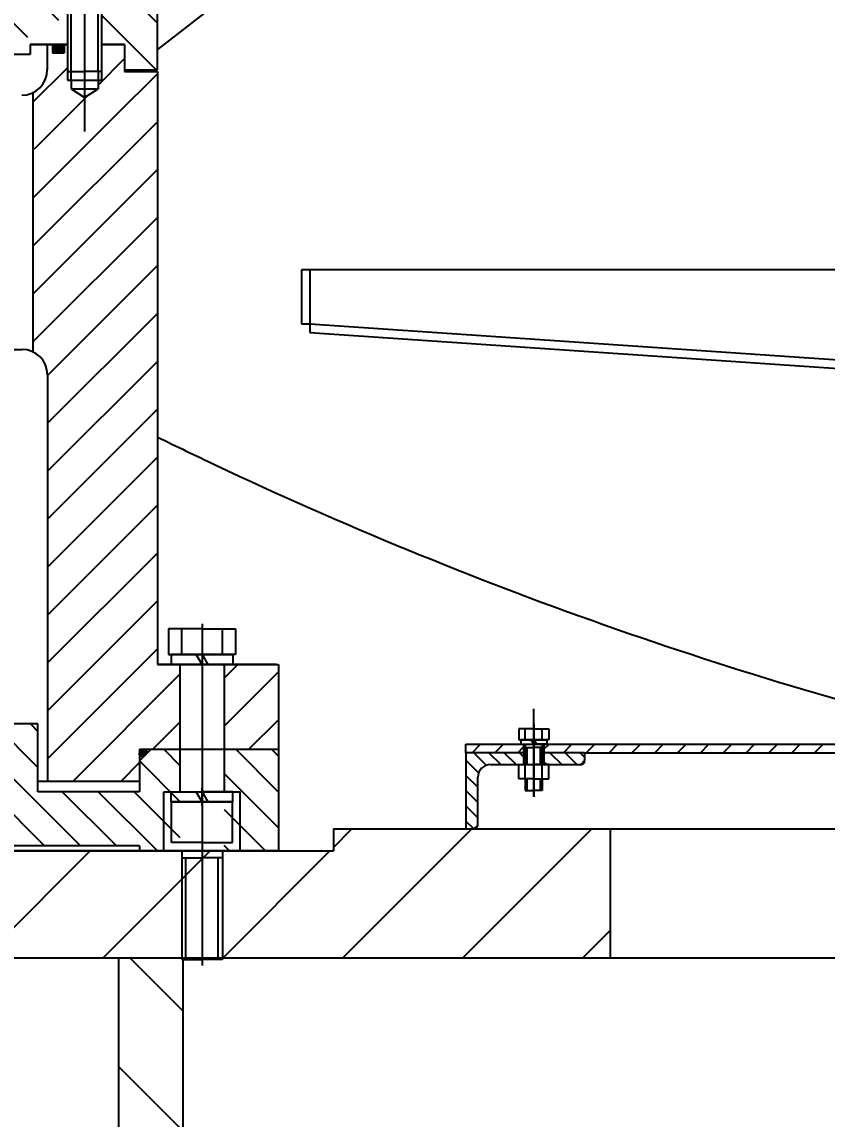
# Model space of a CAD drawing. Header units: millimetres. Extents: x 0 to 42000, y 0 to 29700.
# Drawn here: x 14121 to 14596, y 11595 to 12243 of the extents above; entities that cross this region are included whole.
import ezdxf

# ---------------------------------------------------------------- set-up
doc = ezdxf.new("R2010")
doc.units = ezdxf.units.MM
doc.header["$LTSCALE"] = 1000
doc.linetypes.add('F', pattern=[0.75, 0.5, -0.25])
doc.linetypes.add('G', pattern=[2, 1.25, -0.25, 0.25, -0.25])
for name, color, linetype in [('01', 7, 'Continuous'), ('02', 1, 'Continuous'), ('04', 2, 'F'), ('05', 142, 'G'), ('08', 1, 'Continuous'), ('11', 3, 'Continuous')]:
    doc.layers.add(name, color=color, linetype=linetype)
doc.styles.get("Standard").update_dxf_attribs({"font": 'isocp', "width": 0.707, "bigfont": 'intecad.shx'})
doc.dimstyles.new('INTE', dxfattribs={"dimscale": 100, "dimtxt": 3.5, "dimasz": 3, "dimexe": 3, "dimexo": 0, "dimgap": 1, "dimtad": 1, "dimdec": 0, "dimdsep": 46, "dimtxsty": 'Standard', "dimcen": 0, "dimclrd": 1, "dimclre": 1, "dimclrt": 3, "dimaunit": 1, "dimadec": 0, "dimazin": 0, "dimtfac": 1, "dimtdec": 0, "dimtmove": 0, "dimatfit": 0, "dimfxl": 1, "dimarcsym": 0})
pattern_1 = [(135, (4611.8624, 3383.9626), (-4.490128, -4.490128), [])]

# ---------------------------------------------------------------- blocks, each defined once
blk = doc.blocks.new('*U584')
at = {"layer": '01'}
for p, q in [((-8.4, 0), (-8.4, 8.89)), ((-8.4, 8.89), (0, 8.89)), ((0, 8.89), (0, 0)), ((-8.4, 5), (0, 5)), ((0, -8.89), (0, 0)), ((-8.4, 0), (-8.4, -8.89)), ((-8.4, -5), (0, -5)), ((-8.4, -8.89), (0, -8.89))]:
    blk.add_line(p, q, dxfattribs=at)
at = {"layer": '05'}
blk.add_line((-9.45, 0), (1.05, 0), dxfattribs=at)
blk = doc.blocks.new('*U585')
at = {"layer": '01'}
for p, q in [((-7.7, 2.6), (-7.7, 0)), ((0, 2.6), (-7.7, 2.6)), ((-7.7, 0), (0, 0)), ((0, 0), (-1.5, 2.6)), ((0, 2.6), (1.5, 0)), ((0, 2.6), (7.7, 2.6)), ((7.7, 0), (0, 0)), ((7.7, 2.6), (7.7, 0))]:
    blk.add_line(p, q, dxfattribs=at)
at = {"layer": '05'}
blk.add_line((0, 4.7), (0, -2.1), dxfattribs=at)
blk = doc.blocks.new('*U596')
at = {"layer": '01'}
for p, q in [((-18.25, 6), (-18.25, 0)), ((0, 6), (-18.25, 6)), ((-18.25, 0), (0, 0)), ((0, 0), (-3.46, 6)), ((0, 6), (3.46, 0)), ((0, 6), (18.25, 6)), ((18.25, 0), (0, 0)), ((18.25, 6), (18.25, 0))]:
    blk.add_line(p, q, dxfattribs=at)
at = {"layer": '05'}
blk.add_line((0, 8.1), (0, -2.1), dxfattribs=at)
blk = doc.blocks.new('01001')
at = {"layer": '02'}
h = blk.add_hatch(dxfattribs=at)
h.set_pattern_fill('_USER', color=256, scale=20, angle=135, style=0, pattern_type=0)
h.set_pattern_definition([(135, (4698.081, -712.992), (-14.142136, -14.142136), [])])
h.paths.add_polyline_path([(10374.86, 3153.46), (10337.35, 3153.46), (10337.35, 3147.46), (10333.35, 3147.46, -0.043716), (10332.86, 3147.46), (10329.35, 3147.46), (10329.35, 3153.46), (10321.84, 3153.46), (10321.84, 3163.46), (9914.07, 3163.46), (9914.07, 3121.45), (9899.07, 3121.45), (9899.07, 3088.46), (10332.96, 3088.46), (10374.86, 3111.34)])
h.paths.add_polyline_path([(10427.86, 3140.29), (10394.86, 3122.27), (10394.86, 3094.46), (10408.49, 3094.46), (10408.49, 3079.46), (10427.86, 3079.46)])
h.paths.add_polyline_path([(10427.86, 3140.29), (10427.86, 3153.46), (10394.86, 3153.46), (10394.86, 3122.27)])
h.paths.add_polyline_path([(9576.65, 3121.45), (9561.65, 3121.45), (9561.65, 3163.46), (9272.72, 3163.46), (9272.72, 3103.78), (9252.97, 3103.78), (9252.97, 3088.46), (9576.65, 3088.46)])
h.paths.add_polyline_path([(10109.95, 3063.93), (10109.95, 3110.57), (10145.95, 3110.57), (10145.95, 3063.93)], flags=9)
h.paths.add_polyline_path([(9958.58, 3077.58), (9958.58, 3108.25), (9994.58, 3108.25), (9994.58, 3077.58)], flags=9)
h.paths.add_polyline_path([(10175.45, 3132.36), (10190.62, 3132.36), (10190.62, 3152.05), (10175.45, 3152.05)], flags=24)
h.paths.add_polyline_path([(10324.06, 3141.09), (10339.23, 3141.09), (10339.23, 3160.78), (10324.06, 3160.78)], flags=24)
h = blk.add_hatch(dxfattribs=at)
h.set_pattern_fill('_USER', color=256, scale=20, angle=45, style=0, pattern_type=0)
h.set_pattern_definition([(45, (4698.081, -712.992), (-14.142136, 14.142136), [])])
h.paths.add_polyline_path([(9121.29, 3051.11), (9067.7, 3079.46), (9067.24, 3079.46), (9067.24, 3078.46), (9047.86, 3078.46), (9047.86, 2855.91), (9112.74, 2839.04), (9112.74, 2899.46, -0.289261), (9121.29, 2913)])
h.paths.add_polyline_path([(9112.86, 3094.46), (9090.86, 3094.46), (9090.86, 3067.2), (9121.29, 3051.11), (9121.29, 3065.98, -0.286757), (9112.86, 3079.46)])
h.paths.add_polyline_path([(9090.86, 3094.46), (9078.62, 3094.46), (9078.62, 3090.46), (9071.62, 3090.46), (9071.62, 3094.46), (9067.24, 3094.46), (9067.24, 3079.7), (9090.86, 3067.2)])
h.paths.add_polyline_path([(9112.74, 2839.04), (9047.86, 2855.91), (9047.86, 2728.46), (9034.58, 2728.46), (9034.58, 2678.46), (9058.49, 2678.46), (9058.49, 2659.46), (9112.74, 2659.46)])
h.paths.add_polyline_path([(9008.58, 2728.46), (8976.51, 2728.46), (8976.51, 2678.46), (9008.58, 2678.46)])
h.paths.add_polyline_path([(10427.86, 3062.31), (10354.44, 3033.35), (10354.44, 2951.09), (10427.86, 2943.08)])
h.paths.add_polyline_path([(10384.86, 3063.19), (10376.86, 3068.21), (10376.86, 3073.37), (10374.86, 3073.37), (10374.86, 3094.46), (10372.86, 3094.46), (10372.86, 3089.46), (10365.86, 3089.46), (10365.86, 3094.46), (10362.86, 3094.46), (10362.86, 3079.46, -0.286757), (10354.44, 3065.98), (10354.44, 3033.35), (10384.86, 3045.35)])
h.paths.add_polyline_path([(10427.86, 3078.46), (10408.49, 3078.46), (10408.49, 3094.46), (10394.86, 3094.46), (10394.86, 3073.37), (10392.86, 3073.37), (10392.86, 3068.21), (10384.86, 3063.19), (10384.86, 3045.35), (10427.86, 3062.31)])
h.paths.add_polyline_path([(10427.86, 2943.08), (10354.44, 2951.09), (10354.44, 2913, -0.289261), (10362.99, 2899.46), (10362.99, 2812.42), (10427.86, 2805.67)])
h.paths.add_polyline_path([(10427.86, 2805.67), (10362.99, 2812.42), (10362.99, 2685.88), (10417.31, 2674.48), (10417.31, 2678.46), (10441.14, 2678.46), (10441.14, 2728.46), (10435.89, 2728.46), (10427.86, 2728.46)])
h.paths.add_polyline_path([(10417.31, 2674.48), (10362.99, 2685.88), (10362.99, 2659.46), (10417.31, 2659.46)])
h.paths.add_polyline_path([(10499.21, 2728.46), (10467.14, 2728.46), (10467.14, 2678.46), (10499.21, 2678.46)])
h.paths.add_polyline_path([(10387.41, 2982.29), (10402.58, 2982.29), (10402.58, 3001.98), (10387.41, 3001.98)], flags=24)
h = blk.add_hatch(dxfattribs=at)
h.set_pattern_fill('_USER', color=256, scale=0.1, angle=45, style=0, pattern_type=0)
h.set_pattern_definition([(45, (4698.08127, -712.99153), (-0.0707106781, 0.0707106781), [])])
h.paths.add_polyline_path([(10372.86, 3094.46), (10365.86, 3094.46), (10365.86, 3089.46), (10372.86, 3089.46)])
at = {"layer": '02', "linetype": 'Continuous'}
h = blk.add_hatch(dxfattribs=at)
h.set_pattern_fill('_USER', color=1, scale=15, angle=45, style=0, pattern_type=0)
h.set_pattern_definition([(135, (16917.484, 0), (10.606602, 10.606602), [])])
h.paths.add_polyline_path([(9985.51, 2663.46), (9971.46, 2663.46), (9971.46, 2668.46), (10007.86, 2668.46), (10007.86, 2678.46), (10027.86, 2678.46), (10027.86, 2740.46), (10087.86, 2740.46), (10087.86, 2733.46), (10127.86, 2693.46), (10243.07, 2693.46), (10243.07, 2633.46), (10235.66, 2633.46), (10235.66, 2621.46), (10041.96, 2621.46), (10041.96, 2583.46), (10036.96, 2578.46), (9995.36, 2578.46), (9985.51, 2621.1), (9985.51, 2623.56), (9992.86, 2623.56), (9992.86, 2628.56), (9985.51, 2628.56)])
edge = h.paths.add_edge_path()
edge.add_line((10318.25, 2693.46), (10357.36, 2693.46))
edge.add_line((10357.36, 2693.46), (10357.36, 2653.46))
edge.add_line((10357.36, 2653.46), (10417.24, 2653.46))
edge.add_line((10417.24, 2653.46), (10417.24, 2671.66))
edge.add_line((10417.24, 2671.66), (10420.29, 2674.72))
edge.add_ellipse((10419.44, 2676.33), major_axis=(1.82, 1.69), ratio=0.720737, start_angle=258.94916, end_angle=286.88507)
edge.add_ellipse((10419.44, 2676.33), major_axis=(1.82, 1.69), ratio=0.720737, start_angle=286.88507, end_angle=390.60909, ccw=False)
edge.add_line((10421.14, 2675.56), (10424.04, 2678.46))
edge.add_line((10424.04, 2678.46), (10441.14, 2678.46))
edge.add_line((10441.14, 2678.46), (10441.14, 2618.46))
edge.add_line((10441.14, 2618.46), (10417.24, 2618.46))
edge.add_line((10417.24, 2618.46), (10417.24, 2621.46))
edge.add_line((10417.24, 2621.46), (10325.66, 2621.46))
edge.add_line((10325.66, 2621.46), (10325.66, 2633.46))
edge.add_line((10325.66, 2633.46), (10318.25, 2633.46))
edge.add_line((10318.25, 2633.46), (10318.25, 2693.46))
h.paths.add_polyline_path([(10467.14, 2678.46), (10499.21, 2678.46), (10499.21, 2618.46), (10467.14, 2618.46)])
h.paths.add_polyline_path([(9433.76, 2621.46), (9240.06, 2621.46), (9240.06, 2633.46), (9232.65, 2633.46), (9232.65, 2693.46), (9347.86, 2693.46), (9387.86, 2733.46), (9387.86, 2740.46), (9447.86, 2740.46), (9447.86, 2678.46), (9467.86, 2678.46), (9467.86, 2668.46), (9504.26, 2668.46), (9504.26, 2663.46), (9490.21, 2663.46), (9490.21, 2628.56), (9482.86, 2628.56), (9482.86, 2623.56), (9490.21, 2623.56), (9490.21, 2621.1), (9480.36, 2578.46), (9438.76, 2578.46), (9433.76, 2583.46)])
edge = h.paths.add_edge_path()
edge.add_line((9044.08, 2653.46), (9034.58, 2653.46))
edge.add_line((9034.58, 2653.46), (9034.58, 2678.46))
edge.add_line((9034.58, 2678.46), (9051.61, 2678.46))
edge.add_line((9051.61, 2678.46), (9054.95, 2675.12))
edge.add_ellipse((9056.28, 2676.33), major_axis=(-1.82, 1.69), ratio=0.720737, start_angle=86.63639, end_angle=87.52939)
edge.add_ellipse((9056.28, 2676.33), major_axis=(-1.82, 1.69), ratio=0.720737, start_angle=87.52939, end_angle=200.20653, ccw=False)
edge.add_line((9054.98, 2675.09), (9058.41, 2671.66))
edge.add_line((9058.41, 2671.66), (9058.41, 2659.46))
edge.add_line((9058.41, 2659.46), (9058.41, 2653.46))
edge.add_line((9058.41, 2653.46), (9118.36, 2653.46))
edge.add_line((9118.36, 2653.46), (9118.36, 2693.46))
edge.add_line((9118.36, 2693.46), (9157.47, 2693.46))
edge.add_line((9157.47, 2693.46), (9157.47, 2633.46))
edge.add_line((9157.47, 2633.46), (9150.06, 2633.46))
edge.add_line((9150.06, 2633.46), (9150.06, 2621.46))
edge.add_line((9150.06, 2621.46), (9058.49, 2621.46))
edge.add_line((9058.49, 2621.46), (9058.49, 2618.46))
edge.add_line((9058.49, 2618.46), (9044.08, 2618.46))
edge.add_line((9044.08, 2618.46), (9044.08, 2653.46))
h.paths.add_polyline_path([(8976.51, 2678.46), (9008.58, 2678.46), (9008.58, 2653.46), (9003.33, 2653.46), (8999.08, 2653.46), (8999.08, 2618.46), (8976.51, 2618.46)])
at = {"layer": '11', "linetype": 'Continuous'}
h = blk.add_hatch(dxfattribs=at)
h.set_pattern_fill('ANGLE', color=3, scale=0.1, style=0)
h.set_pattern_definition([(0, (4683.62676, -304.5716), (0, 0.6985), [0.508, -0.1905]), (90, (4683.62676, -304.5716), (-0.6985, 4e-17), [0.508, -0.1905])])
edge = h.paths.add_edge_path()
edge.add_ellipse((10419.44, 2676.33), major_axis=(1.82, 1.69), ratio=0.720737, start_angle=273.36361, end_angle=390.60909)
edge.add_line((10420.39, 2678.46), (10419.87, 2678.46))
edge.add_ellipse((10419.44, 2676.33), major_axis=(1.82, 1.69), ratio=0.720737, start_angle=44.99211, end_angle=132.58831)
edge.add_line((10417.31, 2676.15), (10417.31, 2675.19))
edge.add_ellipse((10419.44, 2676.33), major_axis=(1.82, 1.69), ratio=0.720737, start_angle=159.79347, end_angle=272.47061)
edge.add_line((10420.74, 2675.09), (10420.77, 2675.12))
at = {"layer": '01'}
for p, q in [((10374.86, 3203.46), (10374.86, 3073.37)), ((10394.86, 3203.46), (10394.86, 3073.37)), ((10374.86, 3078.46), (10384.86, 3078.46)), ((10394.86, 3078.46), (10384.86, 3078.46)), ((10392.86, 3078.46), (10392.86, 3068.21)), ((10376.86, 3073.37), (10376.86, 3068.21)), ((10376.86, 3068.21), (10392.86, 3068.21)), ((10376.86, 3068.21), (10384.86, 3063.19)), ((10384.86, 3063.19), (10392.86, 3068.21)), ((10436.14, 2647.46), (10454.14, 2647.46)), ((10436.14, 2623.46), (10436.14, 2647.46)), ((10442.14, 2647.46), (10454.14, 2647.46)), ((10466.14, 2647.46), (10454.14, 2647.46)), ((10472.14, 2647.46), (10454.14, 2647.46)), ((10472.14, 2623.46), (10472.14, 2647.46)), ((10454.14, 2623.46), (10436.14, 2623.46)), ((10454.14, 2623.46), (10472.14, 2623.46))]:
    blk.add_line(p, q, dxfattribs=at)
at = {"layer": '01', "color": 7, "linetype": 'Continuous', "ltscale": 0.8}
for p, q in [((10427.86, 3079.46), (10427.86, 3203.46)), ((10352.86, 3094.46), (10374.86, 3094.46)), ((10352.86, 3094.46), (10352.86, 3088.46)), ((10362.86, 3094.46), (10362.86, 3079.46)), ((10362.86, 3094.46), (10362.86, 3079.46)), ((10365.86, 3094.46), (10365.86, 3090.46)), ((10365.86, 3094.46), (10365.86, 3089.46)), ((10365.86, 3089.46), (10372.86, 3089.46)), ((10372.86, 3094.46), (10372.86, 3090.46)), ((10372.86, 3094.46), (10372.86, 3089.46)), ((10394.86, 3094.46), (10408.49, 3094.46)), ((10408.49, 3094.46), (10408.49, 3078.46)), ((10408.49, 3094.46), (10408.49, 3078.46)), ((10408.49, 3079.46), (10427.86, 3079.46)), ((10427.86, 3078.46), (10408.49, 3078.46)), ((10408.49, 3078.46), (10427.86, 3078.46)), ((10427.86, 3078.46), (10427.86, 2728.46)), ((10427.86, 3078.46), (10427.86, 2728.46)), ((10354.44, 3065.98), (10354.44, 2913)), ((10362.99, 2899.46), (10362.99, 2659.46)), ((10497.86, 2728.46), (10427.86, 2728.46)), ((10427.86, 2728.46), (10499.21, 2728.46)), ((10499.21, 2728.46), (10499.21, 2678.46)), ((10417.31, 2678.46), (10499.21, 2678.46)), ((10417.31, 2671.66), (10424.11, 2678.46)), ((10417.31, 2678.46), (10417.31, 2659.46)), ((10417.31, 2659.46), (10357.36, 2659.46))]:
    blk.add_line(p, q, dxfattribs=at)
at = {"layer": '01', "ltscale": 0.8}
for p, q in [((10352.86, 3088.46), (9809.24, 3088.46)), ((10374.86, 3094.46), (10352.86, 3094.46)), ((10408.49, 3094.46), (10394.86, 3094.46)), ((10199.91, 2914.46), (10347.99, 2914.46))]:
    blk.add_line(p, q, dxfattribs=at)
at = {"layer": '01', "color": 7, "linetype": 'Continuous'}
for p, q in [((10441.14, 2728.46), (10441.14, 2653.46)), ((10467.14, 2728.46), (10467.14, 2653.46)), ((10431.64, 2653.46), (10476.64, 2653.46)), ((10431.64, 2618.46), (10431.64, 2653.46)), ((10476.64, 2618.46), (10476.64, 2653.46)), ((10417.24, 2621.46), (10235.66, 2621.46)), ((10417.24, 2621.46), (10417.24, 2618.46))]:
    blk.add_line(p, q, dxfattribs=at)
at = {"layer": '01', "color": 7, "linetype": 'Continuous', "ltscale": 1.2}
for p, q in [((10499.21, 2728.46), (10499.21, 2618.46)), ((10357.36, 2693.46), (10127.86, 2693.46)), ((10357.36, 2653.46), (10357.36, 2693.46)), ((10417.31, 2678.46), (10417.31, 2653.46)), ((10417.24, 2653.46), (10357.36, 2653.46)), ((10499.21, 2618.46), (10041.96, 2618.46))]:
    blk.add_line(p, q, dxfattribs=at)
at = {"layer": '01', "color": 7, "linetype": 'Continuous', "ltscale": 0.8}
blk.add_arc((10347.86, 3079.46), 15, 270, 0, dxfattribs=at)
at = {"layer": '01', "ltscale": 0.8}
blk.add_arc((10347.99, 2899.46), 15, 0, 90, dxfattribs=at)
at = {"layer": '01'}
blk.add_ellipse((10419.44, 2676.33), major_axis=(1.82, 1.69), ratio=0.720737, dxfattribs=at)
at = {"layer": '02'}
for p, q in [((10376.86, 3073.37), (10376.86, 3130.46)), ((10392.86, 3078.46), (10392.86, 3130.46))]:
    blk.add_line(p, q, dxfattribs=at)
at = {"layer": '02', "color": 1, "linetype": 'Continuous'}
blk.add_line((10374.86, 3073.37), (10394.86, 3073.37), dxfattribs=at)
at = {"layer": '05', "color": 4, "linetype": 'G', "ltscale": 0.8}
blk.add_line((10384.86, 3244.41), (10384.86, 3043.1), dxfattribs=at)
at = {"layer": '05', "color": 4, "linetype": 'G'}
blk.add_line((10454.14, 2747.69), (10454.14, 2589.23), dxfattribs=at)
at = {"layer": '04', "ltscale": 0.8, "rotation": 180}
blk.add_blockref('*U596', (10454.14, 2653.46), dxfattribs=at)
blk = doc.blocks.new('*U590')
at = {"layer": '01'}
for p, q in [((-18.25, 6), (-18.25, 0)), ((0, 6), (-18.25, 6)), ((-18.25, 0), (0, 0)), ((0, 0), (-3.46, 6)), ((0, 6), (3.46, 0)), ((0, 6), (18.25, 6)), ((18.25, 0), (0, 0)), ((18.25, 6), (18.25, 0))]:
    blk.add_line(p, q, dxfattribs=at)
at = {"layer": '05'}
blk.add_line((0, 8.1), (0, -2.1), dxfattribs=at)
blk = doc.blocks.new('*D667')
at = {"layer": '08', "color": 1, "lineweight": -2}
for p, q in [((14727.49, 19784.75), (4430.47, 19784.75)), ((4730.47, 19484.75), (4730.47, 7640.51)), ((14267.01, 7340.51), (4430.47, 7340.51))]:
    blk.add_line(p, q, dxfattribs=at)
at = {"layer": '08', "color": 1}
for points in [[(4680.47, 19484.75), (4780.47, 19484.75), (4730.47, 19784.75)], [(4680.47, 7640.51), (4780.47, 7640.51), (4730.47, 7340.51)]]:
    blk.add_solid(points, dxfattribs=at)
at = {"layer": 'DEFPOINTS', "color": 0}
for p in [(14727.49, 19784.75), (4730.47, 7340.51), (14267.01, 7340.51)]:
    blk.add_point(p, dxfattribs=at)
at = {"layer": '08', "color": 3, "insert": (4455.43, 13562.63), "char_height": 350, "attachment_point": 5, "rotation": 90}
blk.add_mtext('12444', dxfattribs=at)
blk = doc.blocks.new('*D678')
at = {"layer": '08', "color": 1, "lineweight": -2}
for p, q in [((6849.2, 11679.03), (6849.2, 21558.26)), ((16398.8, 20688.38), (16398.8, 21558.26)), ((7149.2, 21258.26), (16098.8, 21258.26))]:
    blk.add_line(p, q, dxfattribs=at)
at = {"layer": '08', "color": 1}
for points in [[(7149.2, 21308.26), (7149.2, 21208.26), (6849.2, 21258.26)], [(16098.8, 21308.26), (16098.8, 21208.26), (16398.8, 21258.26)]]:
    blk.add_solid(points, dxfattribs=at)
at = {"layer": 'DEFPOINTS', "color": 0}
for p in [(16398.8, 21258.26), (16398.8, 20688.38), (6849.2, 11679.03)]:
    blk.add_point(p, dxfattribs=at)
at = {"layer": '08', "color": 3, "insert": (11624, 21533.26), "char_height": 350, "attachment_point": 5}
blk.add_mtext('9550', dxfattribs=at)

msp = doc.modelspace()

# ---------------------------------------------------------------- hatches: boundary and pattern name
at = {"layer": '02', "linetype": 'Continuous'}
h = msp.add_hatch(dxfattribs=at)
h.set_pattern_fill('LINE', color=1, scale=3, angle=45, style=0)
h.set_pattern_definition([(45, (4611.862, 3383.963), (-6.735192, 6.735192), [])])
h.paths.add_polyline_path([(14382.8, 11816.46), (14382.8, 11811.46), (14416.8, 11811.46), (14416.8, 11816.46), (14415.1, 11816.46)])
h.paths.add_polyline_path([(14428.8, 11816.46), (14428.8, 11811.46), (14452.8, 11811.46), (14772.8, 11811.46), (14772.8, 11816.46)])
h = msp.add_hatch(dxfattribs=at)
h.set_pattern_fill('LINE', color=1, scale=2, angle=135, style=0)
h.set_pattern_definition(pattern_1)
h.paths.add_polyline_path([(14397.3, 11804.46), (14416.8, 11804.46), (14416.8, 11811.46), (14382.8, 11811.46), (14382.8, 11766.46), (14387.49, 11766.46), (14389.8, 11768.77), (14389.8, 11796.96, -0.414214)])
h = msp.add_hatch(dxfattribs=at)
h.set_pattern_fill('LINE', color=1, scale=2, angle=135, style=0)
h.set_pattern_definition(pattern_1)
h.paths.add_polyline_path([(14428.8, 11804.46), (14428.8, 11811.46), (14452.8, 11811.46), (14452.8, 11806.77, -0.414214), (14450.49, 11804.46)])
h = msp.add_hatch(dxfattribs=at)
h.set_pattern_fill('_USER', color=1, scale=50, angle=45, style=0, pattern_type=0)
h.set_pattern_definition([(45, (9121.654, 5016.96), (-35.35534, 35.35534), [])])
h.paths.add_polyline_path([(12917.2, 11690.46), (12917.2, 11753.46), (12717.05, 11753.46), (12717.05, 11766.46), (12512.8, 11766.46), (12512.8, 11690.46)])
h.paths.add_polyline_path([(13018.8, 11753.46), (13018.8, 11690.46), (13206.3, 11690.46), (13206.3, 11747.46), (13200.3, 11753.46)])
h.paths.add_polyline_path([(13821.3, 11753.46), (13815.3, 11747.46), (13815.3, 11690.46), (14002.8, 11690.46), (14002.8, 11753.46)])
h.paths.add_polyline_path([(14104.4, 11753.46), (14104.4, 11690.46), (14467.8, 11690.46), (14467.8, 11766.46), (14304.55, 11766.46), (14304.55, 11753.46)])
h.paths.add_polyline_path([(15627.29, 11690.46, -0.02101), (15671.66, 11753.46), (15535.3, 11753.46), (15535.3, 11766.46), (15077.8, 11766.46), (15077.8, 11690.46)])
h.paths.add_polyline_path([(15840.05, 11690.46), (15840.05, 11753.46), (15671.66, 11753.46, 0.02101), (15627.29, 11690.46)])
h.paths.add_polyline_path([(17515.8, 11690.46), (17515.8, 11766.46), (17262.3, 11766.46), (17262.3, 11753.46), (17125.94, 11753.46, -0.02101), (17170.32, 11690.46)])
h.paths.add_polyline_path([(17170.32, 11690.46, 0.02101), (17125.94, 11753.46), (16957.55, 11753.46), (16957.55, 11690.46)])
h.paths.add_polyline_path([(18693.2, 11690.46), (18693.2, 11753.46), (18493.05, 11753.46), (18493.05, 11766.46), (18125.8, 11766.46), (18125.8, 11690.46)])
h.paths.add_polyline_path([(18982.3, 11690.46), (18982.3, 11747.46), (18976.3, 11753.46), (18794.8, 11753.46), (18794.8, 11690.46)])
h.paths.add_polyline_path([(19778.8, 11690.46), (19778.8, 11753.46), (19597.3, 11753.46), (19591.3, 11747.46), (19591.3, 11690.46)])
h.paths.add_polyline_path([(20145.8, 11690.46), (20145.8, 11766.46), (20080.55, 11766.46), (20080.55, 11753.46), (19880.4, 11753.46), (19880.4, 11690.46)])
h = msp.add_hatch(dxfattribs=at)
h.set_pattern_fill('_USER', color=1, scale=50, angle=315, style=0, pattern_type=0)
h.set_pattern_definition([(315, (9137.61, 8322.635), (35.35534, 35.35534), [])])
h.paths.add_polyline_path([(14215.8, 11690.46), (14177.8, 11690.46), (14177.8, 10851.46), (14215.8, 10851.46)])

# ---------------------------------------------------------------- linework, layer by layer
at = {"layer": '01'}
for p, q in [((14518.32, 12473.38), (14200.8, 12226.42)), ((14227.08, 11884.46), (14207.31, 11884.46)), ((14207.31, 11884.46), (14207.31, 11869.46)), ((14215.08, 11869.46), (14215.08, 11884.46)), ((14227.08, 11884.46), (14246.86, 11884.46)), ((14239.08, 11869.46), (14239.08, 11884.46)), ((14246.86, 11884.46), (14246.86, 11869.46)), ((14207.31, 11869.46), (14227.08, 11869.46)), ((14246.86, 11869.46), (14227.08, 11869.46)), ((14422.8, 11825.46), (14413.92, 11825.46)), ((14413.92, 11825.46), (14413.92, 11819.06)), ((14417.8, 11819.06), (14417.8, 11825.46)), ((14422.8, 11825.46), (14431.69, 11825.46)), ((14427.8, 11819.06), (14427.8, 11825.46)), ((14431.69, 11825.46), (14431.69, 11819.06)), ((14382.8, 11811.46), (14382.8, 11816.46)), ((14413.92, 11819.06), (14422.8, 11819.06)), ((14416.8, 11816.46), (14416.8, 11804.46)), ((14417.8, 11816.46), (14417.8, 11804.46)), ((14431.69, 11819.06), (14422.8, 11819.06)), ((14427.8, 11816.46), (14427.8, 11804.46)), ((14428.8, 11816.46), (14428.8, 11804.46)), ((14382.8, 11811.46), (14382.8, 11766.46)), ((14417.8, 11811.46), (14382.8, 11811.46)), ((14417.8, 11814.56), (14422.8, 11814.56)), ((14427.8, 11814.56), (14422.8, 11814.56)), ((14452.8, 11811.46), (14427.8, 11811.46)), ((14452.8, 11811.46), (14772.8, 11811.46)), ((14452.8, 11811.46), (14452.8, 11806.77)), ((14397.3, 11804.46), (14450.49, 11804.46)), ((14450.49, 11804.46), (14452.8, 11806.77)), ((14389.8, 11768.77), (14389.8, 11796.96)), ((14417.8, 11796.06), (14417.8, 11789.06)), ((14427.8, 11796.06), (14427.8, 11789.06)), ((14417.8, 11789.06), (14422.8, 11789.06)), ((14427.8, 11789.06), (14422.8, 11789.06)), ((14304.55, 11766.46), (14304.55, 11753.46)), ((14382.8, 11766.46), (14387.49, 11766.46)), ((14387.49, 11766.46), (14389.8, 11768.77)), ((13669.55, 11753.46), (14304.55, 11753.46)), ((14215.08, 11753.46), (14215.08, 11689.46)), ((14239.08, 11753.46), (14239.08, 11689.46)), ((14215.08, 11749.46), (14227.08, 11749.46)), ((14239.08, 11749.46), (14227.08, 11749.46)), ((13669.55, 11690.46), (15840.05, 11690.46)), ((14177.8, 11690.46), (14177.8, 10851.46)), ((14215.08, 11689.46), (14227.08, 11689.46)), ((14215.8, 11690.46), (14215.8, 10851.46)), ((14239.08, 11689.46), (14227.08, 11689.46))]:
    msp.add_line(p, q, dxfattribs=at)
at = {"layer": '01', "color": 7, "linetype": 'Continuous'}
for p, q in [((14285.7, 12096.46), (14285.7, 12064.46)), ((14290.7, 12096.46), (14285.7, 12096.46)), ((15205.2, 12096.46), (14290.7, 12096.46)), ((14290.7, 12096.46), (14290.7, 12064.46)), ((14285.7, 12064.46), (14290.7, 12064.46)), ((14290.7, 12064.46), (15128.7, 12007.46)), ((14290.7, 12064.46), (14290.7, 12059.44)), ((14290.7, 12059.44), (15128.36, 12002.47)), ((14382.8, 11816.46), (14772.8, 11816.46)), ((14304.55, 11766.46), (15535.3, 11766.46)), ((14467.8, 11766.46), (14467.8, 11690.46)), ((13833.6, 11753.46), (14304.55, 11753.46))]:
    msp.add_line(p, q, dxfattribs=at)
at = {"layer": '01'}
for centre, radius, start, end in [((15275.8, 14185.96), 2438, 243.83643, 244.72663), ((14397.3, 11796.96), 7.5, 90, 180), ((14450.49, 11806.77), 2.31, 269.95405, 0), ((14387.49, 11768.77), 2.31, 270, 359.99499)]:
    msp.add_arc(centre, radius, start, end, dxfattribs=at)
at = {"layer": '01', "color": 7, "linetype": 'Continuous'}
msp.add_arc((15275.8, 14185.96), 2438, 244.72663, 256.38592, dxfattribs=at)
at = {"layer": '02'}
for p, q in [((14418.8, 11804.46), (14418.8, 11814.56)), ((14426.8, 11804.46), (14426.8, 11814.56)), ((14418.8, 11789.06), (14418.8, 11796.06)), ((14426.8, 11789.06), (14426.8, 11796.06)), ((14217.48, 11689.46), (14217.48, 11749.46)), ((14236.68, 11689.46), (14236.68, 11749.46))]:
    msp.add_line(p, q, dxfattribs=at)
at = {"layer": '05'}
for p, q in [((14227.08, 11887.52), (14227.08, 11685.91)), ((14422.8, 11828.52), (14422.8, 11785.51))]:
    msp.add_line(p, q, dxfattribs=at)
at = {"layer": '05', "color": 142, "linetype": 'G'}
msp.add_line((14422.8, 11785.62), (14422.8, 11837.43), dxfattribs=at)

# ---------------------------------------------------------------- block references
at = {"layer": '01'}
for name, p in [('01001', (3772.94, 9135)), ('*U590', (14227.08, 11863.46)), ('*U585', (14422.8, 11816.46))]:
    msp.add_blockref(name, p, dxfattribs=at)
at = {"layer": '01', "rotation": 90}
msp.add_blockref('*U584', (14422.8, 11804.46), dxfattribs=at)

# ---------------------------------------------------------------- dimensions: what is measured, and where the dimension line sits
at = {"layer": '08'}
dim = msp.add_linear_dim(base=(16398.8, 21258.26), p1=(6849.2, 11679.03), p2=(16398.8, 20688.38), dimstyle='INTE', dxfattribs=at)
dim.commit()
dim.dimension.update_dxf_attribs({"geometry": '*D678', "text_midpoint": (11624, 21533.26)})
dim = msp.add_linear_dim(base=(4730.47, 7340.51), p1=(14727.49, 19784.75), p2=(14267.01, 7340.51), angle=90, dimstyle='INTE', dxfattribs=at)
dim.commit()
dim.dimension.update_dxf_attribs({"geometry": '*D667', "text_midpoint": (4455.43, 13562.63)})

doc.saveas('drawing.dxf')
